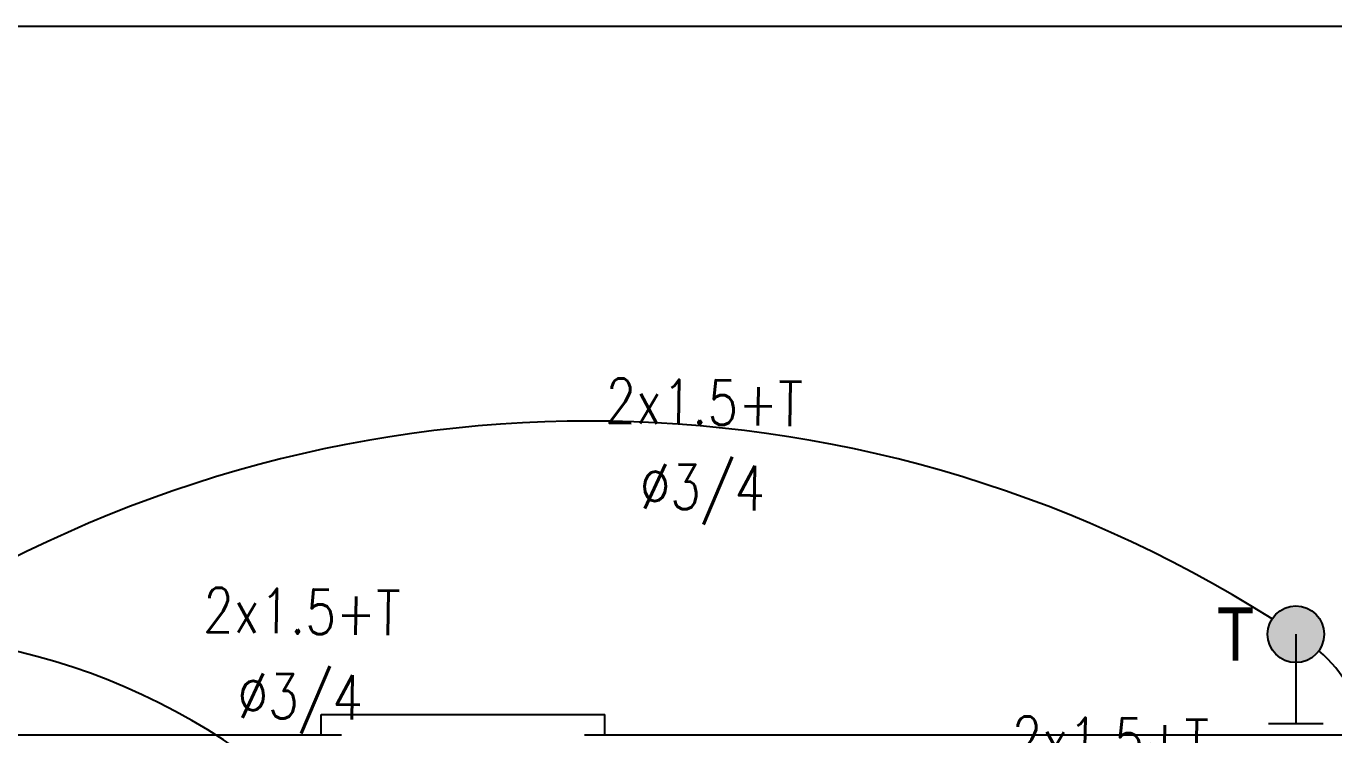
# Model space of a CAD drawing. Header units: millimetres. Extents: x 221 to 543, y -43 to 148.
# Drawn here: x 508.161 to 511.389, y 3.228 to 4.978 of the extents above; entities that cross this region are included whole.
import ezdxf
from ezdxf.enums import TextEntityAlignment as Align

# ---------------------------------------------------------------- set-up
doc = ezdxf.new("R2010")
doc.units = ezdxf.units.MM
doc.layers.add('10-INST-ELEC-TEXT', color=7, linetype='Continuous')
doc.layers.add('electricidad de adad', color=20, linetype='Continuous')
doc.styles.add('NARROW', font='ARIALN.TTF')
doc.styles.add('ROMANS', font='romans.shx', dxfattribs={"width": 0.85})

# ---------------------------------------------------------------- blocks, each defined once
blk = doc.blocks.new('ELE-TEX')
at = {"style": 'ROMANS', "width": 0.8}
for tag, p in [('COND', (0.0042, 0.1619)), ('CANO', (0.0042, -0.1601))]:
    blk.add_attdef(tag, text='', height=0.2, dxfattribs=at).set_placement(p, align=Align.MIDDLE)

msp = doc.modelspace()

# ---------------------------------------------------------------- hatches: boundary and pattern name
at = {"layer": 'electricidad de adad'}
msp.add_hatch(color=0, dxfattribs=at).paths.add_polyline_path([(511.2956, 3.4069, 1), (511.2956, 3.5469, 1)])

# ---------------------------------------------------------------- linework, layer by layer
at = {"color": 2}
msp.add_line((505.5397, 4.9785), (515.2754, 4.9785), dxfattribs=at)
for p, q in [((508.8897, 3.2285), (508.8897, 3.2785)), ((508.8897, 3.2785), (509.5897, 3.2785)), ((509.5897, 3.2285), (509.5897, 3.2785))]:
    msp.add_line(p, q)
at = {"color": 4}
for p, q in [((507.0897, 3.2285), (508.9397, 3.2285)), ((509.5397, 3.2285), (511.6092, 3.2285))]:
    msp.add_line(p, q, dxfattribs=at)
at = {"layer": '10-INST-ELEC-TEXT', "color": 10, "ltscale": 20}
for centre, radius, start, end in [((509.5512, 0.8496), 3.1536, 57.6899, 122.3101), ((507.7718, 1.876), 1.6012, 33.556, 86.6437), ((511.1189, 3.1676), 0.3562, 333.879, 48.9864)]:
    msp.add_arc(centre, radius, start, end, dxfattribs=at)
at = {"layer": 'electricidad de adad', "color": 0}
for p, q in [((511.2956, 3.4769), (511.2956, 3.2562)), ((511.2277, 3.2562), (511.3634, 3.2562))]:
    msp.add_line(p, q, dxfattribs=at)
msp.add_circle((511.2956, 3.4769), 0.07, dxfattribs=at)

# ---------------------------------------------------------------- block references
at = {"layer": '10-INST-ELEC-TEXT', "ltscale": 20}
ref = msp.add_blockref('ELE-TEX', (509.8297, 3.9404), dxfattribs=dict(at, xscale=0.6756479999999314, yscale=0.6756479999999314, zscale=0.6756479999999314, rotation=358.992642891806))
ref.add_attrib('COND', '2x1.5+T', dxfattribs={"layer": '0', "height": 0.11, "rotation": 358.9926, "style": 'ROMANS', "width": 0.8}).set_placement((509.8344, 4.0497), align=Align.MIDDLE)
ref.add_attrib('CANO', '%%C3/4', dxfattribs={"layer": '0', "height": 0.11, "rotation": 358.9926, "style": 'ROMANS', "width": 0.8}).set_placement((509.8306, 3.8321), align=Align.MIDDLE)
ref = msp.add_blockref('ELE-TEX', (508.8369, 3.4237), dxfattribs=dict(at, xscale=0.6756479999999315, yscale=0.6756479999999315, zscale=0.6756479999999315, rotation=358.992642891806))
ref.add_attrib('COND', '2x1.5+T', dxfattribs={"layer": '0', "height": 0.11, "rotation": 358.9926, "style": 'ROMANS', "width": 0.8}).set_placement((508.8416, 3.5331), align=Align.MIDDLE)
ref.add_attrib('CANO', '%%C3/4', dxfattribs={"layer": '0', "height": 0.11, "rotation": 358.9926, "style": 'ROMANS', "width": 0.8}).set_placement((508.8378, 3.3155), align=Align.MIDDLE)
ref = msp.add_blockref('ELE-TEX', (510.8325, 3.1058), dxfattribs=dict(at, xscale=0.6756479999999314, yscale=0.6756479999999314, zscale=0.6756479999999314, rotation=358.9926428918059))
ref.add_attrib('COND', '2x1.5+T', dxfattribs={"layer": '0', "height": 0.11, "rotation": 358.9926, "style": 'ROMANS', "width": 0.8}).set_placement((510.8372, 3.2151), align=Align.MIDDLE)
ref.add_attrib('CANO', '%%C3/4', dxfattribs={"layer": '0', "height": 0.11, "rotation": 358.9926, "style": 'ROMANS', "width": 0.8}).set_placement((510.8334, 2.9976), align=Align.MIDDLE)

# ---------------------------------------------------------------- texts
at = {"style": 'NARROW'}
msp.add_text('T', height=0.1318, dxfattribs=at).set_placement((511.1006, 3.4116, 2.4109))

doc.saveas('drawing.dxf')
